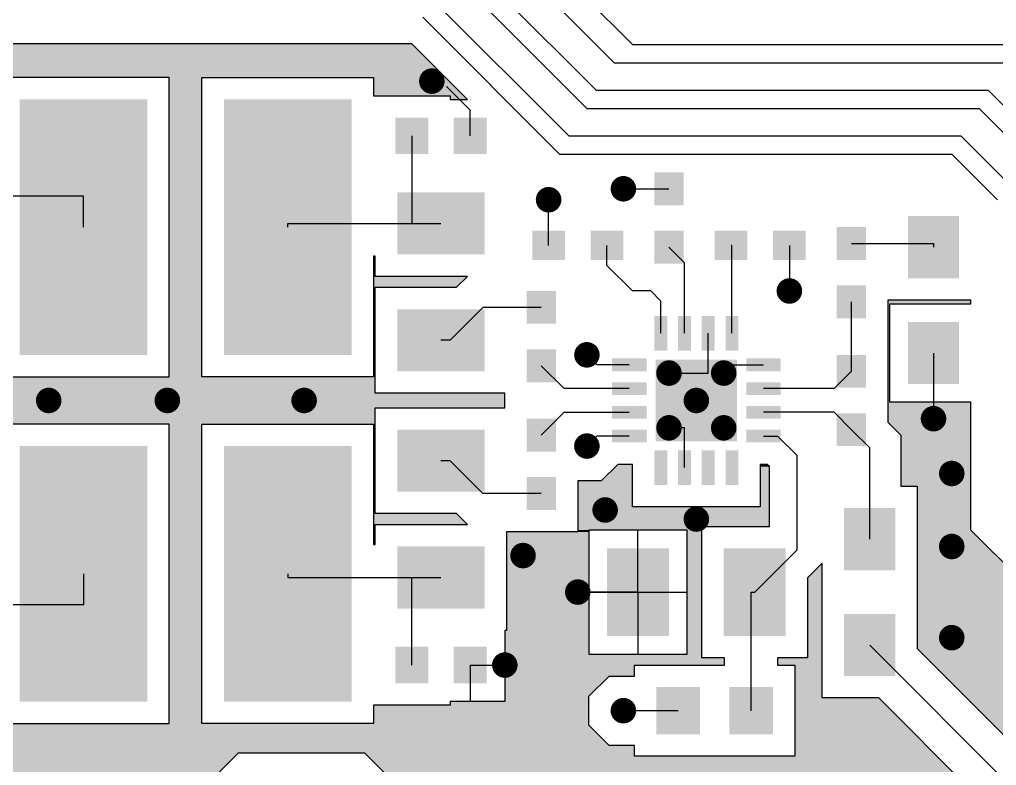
# Model space of a CAD drawing. Extents: x 295 to 953, y 10 to 290.
# Drawn here: x 799.1 to 843.27, y 193.08 to 226.8 of the extents above; entities that cross this region are included whole.
import ezdxf

# ---------------------------------------------------------------- set-up
doc = ezdxf.new("R2010")
doc.units = 0
doc.header["$LTSCALE"] = 5
doc.header["$MEASUREMENT"] = 0
doc.layers.get('0').update_dxf_attribs({"linetype": 'CONTINUOUS', "lineweight": 25})
doc.layers.add('16_COMP_GBR', color=1, linetype='CONTINUOUS')

msp = doc.modelspace()

# ---------------------------------------------------------------- linework, layer by layer
at = {"const_width": 0.577}
for points in [[(817.451, 224.013, 1), (818.029, 224.013, 1)], [(826.114, 219.145, 1), (826.691, 219.145, 1)], [(822.731, 218.65, 1), (823.309, 218.65, 1)], [(833.621, 214.525, 1), (834.199, 214.525, 1)], [(824.464, 211.638, 1), (825.041, 211.638, 1)], [(828.176, 210.813, 1), (828.754, 210.813, 1)], [(830.651, 210.813, 1), (831.229, 210.813, 1)], [(800.126, 209.575, 1), (800.704, 209.575, 1)], [(805.489, 209.575, 1), (806.066, 209.575, 1)], [(811.676, 209.575, 1), (812.254, 209.575, 1)], [(829.414, 209.575, 1), (829.991, 209.575, 1)], [(840.139, 208.75, 1), (840.716, 208.75, 1)], [(828.176, 208.338, 1), (828.754, 208.338, 1)], [(830.651, 208.338, 1), (831.229, 208.338, 1)], [(824.464, 207.513, 1), (825.041, 207.513, 1)], [(840.964, 206.275, 1), (841.541, 206.275, 1)], [(825.289, 204.625, 1), (825.866, 204.625, 1)], [(829.414, 204.213, 1), (829.991, 204.213, 1)], [(840.964, 202.975, 1), (841.541, 202.975, 1)], [(821.576, 202.563, 1), (822.154, 202.563, 1)], [(824.051, 200.913, 1), (824.629, 200.913, 1)], [(840.964, 198.85, 1), (841.541, 198.85, 1)], [(820.751, 197.613, 1), (821.329, 197.613, 1)], [(826.114, 195.55, 1), (826.691, 195.55, 1)]]:
    msp.add_lwpolyline(points, format="xyb", close=True, dxfattribs=at)
for points in [[(804.87, 223.188), (804.87, 211.638), (799.095, 223.188), (799.095, 211.638)], [(814.11, 223.188), (814.11, 211.638), (808.335, 223.188), (808.335, 211.638)], [(817.575, 222.363), (817.575, 220.713), (816.09, 222.363), (816.09, 220.713)], [(820.215, 222.363), (820.215, 220.713), (818.73, 222.363), (818.73, 220.713)], [(829.125, 219.888), (829.125, 218.403), (827.805, 219.888), (827.805, 218.403)], [(820.133, 218.98), (820.133, 216.175), (816.173, 218.98), (816.173, 216.175)], [(841.583, 217.908), (841.583, 215.103), (839.273, 217.908), (839.273, 215.103)], [(837.375, 217.413), (837.375, 215.928), (836.055, 217.413), (836.055, 215.928)], [(823.763, 217.248), (823.763, 215.928), (822.278, 217.248), (822.278, 215.928)], [(826.403, 217.248), (826.403, 215.928), (824.918, 217.248), (824.918, 215.928)], [(829.125, 217.248), (829.125, 215.763), (827.805, 217.248), (827.805, 215.763)], [(832.013, 217.248), (832.013, 215.928), (830.528, 217.248), (830.528, 215.928)], [(834.653, 217.248), (834.653, 215.928), (833.168, 217.248), (833.168, 215.928)], [(837.375, 214.773), (837.375, 213.288), (836.055, 214.773), (836.055, 213.288)], [(823.35, 214.525), (823.35, 213.04), (822.03, 214.525), (822.03, 213.04)], [(820.133, 213.7), (820.133, 210.895), (816.173, 213.7), (816.173, 210.895)], [(828.383, 213.395), (828.383, 211.827), (827.805, 213.395), (827.805, 211.827)], [(829.455, 213.395), (829.455, 211.827), (828.878, 213.395), (828.878, 211.827)], [(830.528, 213.395), (830.528, 211.827), (829.95, 213.395), (829.95, 211.827)], [(831.6, 213.395), (831.6, 211.827), (831.023, 213.395), (831.023, 211.827)], [(841.583, 213.123), (841.583, 210.318), (839.273, 213.123), (839.273, 210.318)], [(823.35, 211.885), (823.35, 210.4), (822.03, 211.885), (822.03, 210.4)], [(837.375, 211.638), (837.375, 210.153), (836.055, 211.638), (836.055, 210.153)], [(827.45, 211.473), (827.45, 210.895), (825.883, 211.473), (825.883, 210.895)], [(831.542, 211.415), (831.542, 207.735), (827.863, 211.415), (827.863, 207.735)], [(833.522, 211.473), (833.522, 210.895), (831.955, 211.473), (831.955, 210.895)], [(827.45, 210.4), (827.45, 209.823), (825.883, 210.4), (825.883, 209.823)], [(833.522, 210.4), (833.522, 209.823), (831.955, 210.4), (831.955, 209.823)], [(827.45, 209.328), (827.45, 208.75), (825.883, 209.328), (825.883, 208.75)], [(833.522, 209.328), (833.522, 208.75), (831.955, 209.328), (831.955, 208.75)], [(837.375, 208.998), (837.375, 207.513), (836.055, 208.998), (836.055, 207.513)], [(823.35, 208.75), (823.35, 207.265), (822.03, 208.75), (822.03, 207.265)], [(820.133, 208.255), (820.133, 205.45), (816.173, 208.255), (816.173, 205.45)], [(827.45, 208.255), (827.45, 207.678), (825.883, 208.255), (825.883, 207.678)], [(833.522, 208.255), (833.522, 207.678), (831.955, 208.255), (831.955, 207.678)], [(804.87, 207.513), (804.87, 195.963), (799.095, 207.513), (799.095, 195.963)], [(814.11, 207.513), (814.11, 195.963), (808.335, 207.513), (808.335, 195.963)], [(828.383, 207.323), (828.383, 205.755), (827.805, 207.323), (827.805, 205.755)], [(829.455, 207.323), (829.455, 205.755), (828.878, 207.323), (828.878, 205.755)], [(830.528, 207.323), (830.528, 205.755), (829.95, 207.323), (829.95, 205.755)], [(831.6, 207.323), (831.6, 205.755), (831.023, 207.323), (831.023, 205.755)], [(823.35, 206.11), (823.35, 204.625), (822.03, 206.11), (822.03, 204.625)], [(838.695, 204.708), (838.695, 201.903), (836.385, 204.708), (836.385, 201.903)], [(820.133, 202.975), (820.133, 200.17), (816.173, 202.975), (816.173, 200.17)], [(828.465, 202.893), (828.465, 198.933), (825.66, 202.893), (825.66, 198.933)], [(833.745, 202.893), (833.745, 198.933), (830.94, 202.893), (830.94, 198.933)], [(838.695, 199.923), (838.695, 197.117), (836.385, 199.923), (836.385, 197.117)], [(817.575, 198.438), (817.575, 196.788), (816.09, 198.438), (816.09, 196.788)], [(820.215, 198.438), (820.215, 196.788), (818.73, 198.438), (818.73, 196.788)], [(829.868, 196.623), (829.868, 194.478), (827.888, 196.623), (827.888, 194.478)], [(833.168, 196.623), (833.168, 194.478), (831.188, 196.623), (831.188, 194.478)]]:
    msp.add_solid(points)
at = {"layer": '16_COMP_GBR', "color": 7}
for p, q in [((826.815, 225.663), (820.215, 232.263)), ((825.99, 224.838), (819.39, 231.438)), ((825.165, 223.6), (818.565, 230.2)), ((824.753, 222.775), (818.153, 229.375)), ((823.928, 221.538), (817.74, 227.725)), ((823.515, 220.713), (817.328, 226.9)), ((816.833, 225.704), (794.558, 225.704)), ((819.349, 223.188), (816.833, 225.704)), ((826.815, 225.663), (844.14, 225.663)), ((825.99, 224.838), (843.728, 224.838)), ((805.86, 224.178), (798.105, 224.178)), ((805.86, 210.648), (805.86, 224.178)), ((807.345, 224.178), (815.1, 224.178)), ((807.345, 210.648), (807.345, 224.178)), ((815.1, 224.178), (815.1, 223.353)), ((818.4, 223.765), (819.473, 222.693)), ((825.165, 223.6), (842.903, 223.6)), ((846.203, 220.3), (842.903, 223.6)), ((815.1, 223.353), (818.565, 223.353)), ((818.565, 223.353), (818.565, 223.188)), ((818.565, 223.188), (819.349, 223.188)), ((819.473, 221.538), (819.473, 222.693)), ((824.753, 222.775), (842.49, 222.775)), ((845.378, 219.888), (842.49, 222.775)), ((816.833, 221.538), (816.833, 217.578)), ((823.928, 221.538), (841.665, 221.538)), ((844.14, 219.063), (841.665, 221.538)), ((823.515, 220.713), (841.253, 220.713)), ((843.315, 218.65), (841.253, 220.713)), ((826.403, 219.145), (828.465, 219.145)), ((801.983, 218.815), (795.878, 218.815)), ((801.983, 217.413), (801.983, 218.815)), ((823.02, 216.588), (823.02, 218.65)), ((811.223, 217.578), (816.833, 217.578)), ((811.223, 217.413), (811.223, 217.578)), ((816.833, 217.578), (818.153, 217.578)), ((825.66, 215.68), (825.66, 216.588)), ((828.465, 216.505), (829.166, 215.804)), ((831.311, 216.588), (831.27, 216.588)), ((831.311, 212.611), (831.311, 216.588)), ((833.91, 216.588), (833.91, 214.525)), ((836.715, 216.67), (840.428, 216.67)), ((840.428, 216.67), (840.428, 216.505)), ((815.1, 216.093), (815.1, 210.648)), ((815.183, 216.093), (815.1, 216.093)), ((815.183, 215.185), (815.183, 216.093)), ((825.66, 215.68), (826.815, 214.525)), ((829.166, 212.611), (829.166, 215.804)), ((819.352, 215.185), (815.183, 215.185)), ((818.857, 214.69), (819.352, 215.185)), ((815.183, 214.69), (818.857, 214.69)), ((815.183, 209.905), (815.183, 214.69)), ((827.64, 214.525), (826.815, 214.525)), ((827.64, 214.525), (828.094, 214.071)), ((828.094, 212.611), (828.094, 214.071)), ((836.715, 210.895), (836.715, 214.03)), ((838.365, 214.113), (838.365, 208.588)), ((842.119, 214.113), (838.365, 214.113)), ((838.448, 213.948), (842.119, 213.948)), ((838.448, 209.493), (838.448, 213.948)), ((842.119, 213.948), (842.119, 214.113)), ((818.565, 212.298), (820.05, 213.783)), ((822.69, 213.783), (820.05, 213.783)), ((830.239, 210.813), (830.239, 212.611)), ((818.565, 212.298), (818.153, 212.298)), ((824.753, 211.638), (825.206, 211.184)), ((840.428, 211.72), (840.428, 208.75)), ((840.428, 211.72), (840.428, 209.493)), ((826.667, 211.184), (825.206, 211.184)), ((830.94, 211.184), (832.739, 211.184)), ((830.94, 210.813), (830.94, 211.184)), ((822.69, 211.143), (823.721, 210.111)), ((828.465, 210.813), (830.239, 210.813)), ((836.715, 210.895), (835.931, 210.111)), ((798.105, 210.648), (805.86, 210.648)), ((815.1, 210.648), (807.345, 210.648)), ((821.04, 209.905), (815.183, 209.905)), ((821.04, 209.245), (821.04, 209.905)), ((826.667, 210.111), (823.721, 210.111)), ((835.931, 210.111), (832.739, 210.111)), ((842.119, 209.493), (838.448, 209.493)), ((842.119, 203.717), (842.119, 209.493)), ((815.183, 209.245), (821.04, 209.245)), ((815.183, 204.46), (815.183, 209.245)), ((822.69, 208.008), (823.721, 209.039)), ((823.721, 209.039), (826.667, 209.039)), ((835.931, 209.039), (832.739, 209.039)), ((836.715, 208.255), (835.931, 209.039)), ((838.365, 208.588), (838.943, 208.011)), ((805.86, 208.503), (798.105, 208.503)), ((805.86, 194.973), (805.86, 208.503)), ((807.345, 208.503), (815.1, 208.503)), ((807.345, 194.973), (807.345, 208.503)), ((815.1, 208.503), (815.1, 203.058)), ((829.166, 208.338), (828.465, 208.338)), ((829.166, 206.539), (829.166, 208.338)), ((836.715, 208.255), (837.54, 207.43)), ((824.753, 207.513), (825.206, 207.966)), ((826.667, 207.966), (825.206, 207.966)), ((832.739, 207.966), (833.374, 207.966)), ((834.24, 207.1), (833.374, 207.966)), ((838.943, 208.011), (838.943, 205.698)), ((837.54, 203.305), (837.54, 207.43)), ((818.565, 206.853), (818.153, 206.853)), ((818.565, 206.853), (820.05, 205.368)), ((834.24, 207.1), (834.24, 202.81)), ((826.145, 206.687), (825.403, 205.945)), ((826.815, 206.687), (826.145, 206.687)), ((826.815, 204.765), (826.815, 206.687)), ((832.59, 206.687), (832.59, 204.765)), ((832.902, 206.687), (832.59, 206.687)), ((833.003, 206.587), (832.902, 206.687)), ((833.003, 203.883), (833.003, 206.587)), ((824.34, 205.945), (824.34, 203.635)), ((825.403, 205.945), (824.34, 205.945)), ((838.943, 205.698), (839.685, 205.698)), ((839.685, 205.698), (839.685, 198.358)), ((822.69, 205.368), (820.05, 205.368)), ((832.59, 204.765), (826.815, 204.765)), ((818.857, 204.46), (815.183, 204.46)), ((819.352, 203.965), (818.857, 204.46)), ((815.183, 203.965), (819.352, 203.965)), ((815.183, 203.058), (815.183, 203.965)), ((824.835, 203.717), (824.835, 198.108)), ((829.29, 203.717), (824.835, 203.717)), ((827.063, 200.913), (827.063, 203.717)), ((829.29, 198.108), (829.29, 203.717)), ((829.95, 203.883), (833.003, 203.883)), ((829.95, 197.943), (829.95, 203.883)), ((848.1, 197.736), (842.119, 203.717)), ((821.123, 203.635), (821.123, 199.18)), ((824.34, 203.635), (821.123, 203.635)), ((815.1, 203.058), (815.183, 203.058)), ((832.343, 200.913), (834.24, 202.81)), ((835.395, 202.214), (834.735, 201.554)), ((835.395, 196.127), (835.395, 202.214)), ((801.983, 201.738), (801.983, 200.335)), ((811.223, 201.738), (811.223, 201.573)), ((811.223, 201.573), (816.833, 201.573)), ((816.833, 201.573), (818.153, 201.573)), ((816.833, 197.613), (816.833, 201.573)), ((834.735, 201.554), (834.735, 197.943)), ((824.34, 200.913), (827.063, 200.913)), ((827.063, 200.913), (824.835, 200.913)), ((827.063, 200.913), (827.063, 198.108)), ((827.063, 200.913), (829.29, 200.913)), ((832.178, 200.913), (832.343, 200.913)), ((832.178, 195.55), (832.178, 200.913)), ((801.983, 200.335), (795.878, 200.335)), ((821.04, 199.18), (821.04, 195.963)), ((821.123, 199.18), (821.04, 199.18)), ((837.54, 198.52), (846.615, 189.445)), ((824.835, 198.108), (829.29, 198.108)), ((830.981, 197.943), (829.95, 197.943)), ((830.981, 197.613), (830.981, 197.943)), ((833.374, 197.943), (833.374, 197.613)), ((834.735, 197.943), (833.374, 197.943)), ((839.685, 198.358), (848.018, 190.026)), ((819.473, 197.613), (821.04, 197.613)), ((819.473, 197.613), (819.473, 195.963)), ((819.473, 197.613), (821.04, 197.613)), ((826.898, 197.613), (830.981, 197.613)), ((826.898, 197.117), (826.898, 197.613)), ((833.374, 197.613), (834.158, 197.613)), ((834.158, 197.613), (834.158, 193.488)), ((824.835, 196.2), (825.754, 197.117)), ((825.754, 197.117), (826.898, 197.117)), ((824.835, 194.902), (824.835, 196.2)), ((815.1, 195.798), (815.1, 194.973)), ((818.565, 195.798), (815.1, 195.798)), ((818.565, 195.963), (818.565, 195.798)), ((821.04, 195.963), (818.565, 195.963)), ((837.949, 196.127), (835.395, 196.127)), ((845.213, 188.864), (837.949, 196.127)), ((828.878, 195.55), (826.403, 195.55)), ((798.105, 194.973), (805.86, 194.973)), ((815.1, 194.973), (807.345, 194.973)), ((825.754, 193.983), (824.835, 194.902)), ((826.898, 193.983), (825.754, 193.983)), ((826.898, 193.488), (826.898, 193.983)), ((807.259, 191.92), (808.992, 193.652)), ((808.992, 193.652), (814.691, 193.652)), ((814.691, 193.652), (816.423, 191.92)), ((834.158, 193.488), (826.898, 193.488))]:
    msp.add_line(p, q, dxfattribs=at)
for points in [[(787.215, 224.737), (787.976, 225.498), (817.799, 224.737), (817.039, 225.498)], [(788.208, 225.498), (788.415, 225.704), (817.039, 225.498), (816.833, 225.704)], [(788.415, 225.704), (788.415, 225.704), (805.86, 225.704), (794.558, 225.704)], [(787.215, 224.178), (787.215, 224.737), (818.359, 224.178), (817.799, 224.737)], [(787.215, 224.177), (787.215, 224.178), (798.105, 224.177), (805.86, 224.178)], [(805.86, 224.177), (805.86, 224.178), (807.345, 224.177), (815.1, 224.178)], [(805.86, 210.648), (805.86, 224.177), (807.345, 210.648), (807.345, 224.177)], [(815.1, 223.353), (815.1, 224.178), (819.184, 223.353), (818.359, 224.178)], [(818.565, 223.188), (818.565, 223.353), (819.349, 223.188), (819.184, 223.353)], [(819.349, 223.188), (819.349, 223.188), (819.349, 223.188), (818.565, 223.188)], [(815.1, 216.092), (815.1, 216.093), (815.183, 216.092), (815.1, 216.093)], [(815.1, 215.185), (815.1, 216.092), (815.183, 215.185), (815.183, 216.092)], [(815.1, 214.69), (815.1, 215.185), (818.857, 214.69), (819.352, 215.185)], [(815.1, 215.185), (815.1, 215.185), (819.352, 215.185), (815.183, 215.185)], [(815.1, 210.648), (815.1, 214.69), (815.183, 210.648), (815.183, 214.69)], [(815.1, 214.69), (815.1, 214.69), (815.183, 214.69), (818.857, 214.69)], [(838.365, 214.112), (838.365, 214.113), (842.119, 214.112), (838.365, 214.113)], [(838.365, 213.948), (838.365, 214.112), (842.119, 213.948), (842.119, 214.112)], [(838.365, 213.947), (838.365, 213.948), (838.448, 213.947), (842.119, 213.948)], [(838.365, 209.493), (838.365, 213.947), (838.448, 209.493), (838.448, 213.947)], [(787.215, 209.905), (787.215, 210.648), (815.183, 209.905), (815.183, 210.648)], [(787.215, 209.245), (787.215, 209.905), (821.04, 209.245), (821.04, 209.905)], [(787.215, 209.905), (787.215, 209.905), (821.04, 209.905), (815.183, 209.905)], [(838.365, 209.492), (838.365, 209.493), (842.119, 209.492), (838.448, 209.493)], [(838.365, 208.588), (838.365, 209.492), (842.119, 208.588), (842.119, 209.492)], [(787.215, 208.503), (787.215, 209.245), (815.183, 208.503), (815.183, 209.245)], [(787.215, 209.245), (787.215, 209.245), (815.183, 209.245), (821.04, 209.245)], [(838.943, 208.011), (838.365, 208.588), (842.119, 208.011), (842.119, 208.588)], [(787.215, 208.502), (787.215, 208.503), (798.105, 208.502), (805.86, 208.503)], [(805.86, 208.502), (805.86, 208.503), (807.345, 208.502), (815.1, 208.503)], [(805.86, 194.973), (805.86, 208.502), (807.345, 194.973), (807.345, 208.502)], [(815.1, 204.46), (815.1, 208.503), (815.183, 204.46), (815.183, 208.503)], [(838.943, 205.698), (838.943, 208.011), (842.119, 205.698), (842.119, 208.011)], [(825.403, 205.945), (826.145, 206.687), (826.815, 205.945), (826.815, 206.687)], [(826.145, 206.687), (826.145, 206.687), (826.815, 206.687), (826.145, 206.687)], [(832.59, 206.687), (832.59, 206.687), (832.902, 206.687), (832.59, 206.687)], [(832.59, 206.587), (832.59, 206.687), (833.003, 206.587), (832.902, 206.687)], [(832.59, 204.765), (832.59, 206.587), (833.003, 204.765), (833.003, 206.587)], [(824.34, 204.765), (824.34, 205.945), (826.815, 204.765), (826.815, 205.945)], [(839.685, 203.717), (839.685, 205.698), (842.119, 203.717), (842.119, 205.698)], [(824.34, 203.883), (824.34, 204.765), (833.003, 203.883), (833.003, 204.765)], [(824.34, 204.765), (824.34, 204.765), (829.29, 204.765), (826.815, 204.765)], [(815.1, 203.965), (815.1, 204.46), (819.352, 203.965), (818.857, 204.46)], [(815.1, 204.46), (815.1, 204.46), (818.857, 204.46), (815.183, 204.46)], [(815.1, 203.058), (815.1, 203.965), (815.183, 203.058), (815.183, 203.965)], [(815.1, 203.965), (815.1, 203.965), (815.183, 203.965), (819.352, 203.965)], [(824.34, 203.882), (824.34, 203.883), (829.95, 203.882), (833.003, 203.883)], [(824.34, 203.717), (824.34, 203.882), (829.95, 203.717), (829.95, 203.882)], [(824.34, 203.717), (824.34, 203.717), (824.835, 203.717), (829.29, 203.717)], [(824.34, 203.635), (824.34, 203.717), (824.835, 203.635), (824.835, 203.717)], [(829.29, 198.108), (829.29, 203.717), (829.95, 198.108), (829.95, 203.717)], [(839.685, 198.358), (839.685, 203.717), (847.478, 198.358), (842.119, 203.717)], [(821.123, 199.18), (821.123, 203.635), (824.835, 199.18), (824.835, 203.635)], [(834.735, 201.554), (835.395, 202.214), (835.395, 201.554), (835.395, 202.214)], [(834.735, 197.943), (834.735, 201.554), (835.395, 197.943), (835.395, 201.554)], [(821.04, 198.108), (821.04, 199.18), (824.835, 198.108), (824.835, 199.18)], [(821.04, 197.943), (821.04, 198.108), (829.95, 197.943), (829.95, 198.108)], [(821.04, 197.942), (821.04, 197.943), (830.981, 197.942), (829.95, 197.943)], [(821.04, 197.613), (821.04, 197.942), (830.981, 197.613), (830.981, 197.942)], [(833.374, 197.613), (833.374, 197.943), (835.395, 197.613), (835.395, 197.943)], [(840.307, 197.736), (839.685, 198.358), (848.1, 197.736), (847.478, 198.358)], [(821.04, 197.612), (821.04, 197.613), (826.898, 197.612), (830.981, 197.613)], [(821.04, 197.117), (821.04, 197.612), (826.898, 197.117), (826.898, 197.612)], [(834.158, 196.127), (834.158, 197.613), (835.395, 196.127), (835.395, 197.613)], [(841.324, 196.72), (840.307, 197.736), (850.017, 196.72), (849.001, 197.736)], [(840.307, 197.736), (840.307, 197.736), (849.001, 197.736), (848.1, 197.736)], [(821.04, 197.117), (821.04, 197.117), (825.754, 197.117), (826.898, 197.117)], [(821.04, 196.2), (821.04, 197.117), (824.835, 196.2), (825.754, 197.117)], [(842.447, 195.596), (841.324, 196.72), (848.892, 195.596), (850.017, 196.72)], [(821.04, 195.963), (821.04, 196.2), (824.835, 195.963), (824.835, 196.2)], [(815.1, 194.973), (815.1, 195.798), (824.835, 194.973), (824.835, 195.798)], [(818.565, 195.798), (818.565, 195.963), (824.835, 195.798), (824.835, 195.963)], [(834.158, 196.127), (834.158, 196.127), (837.949, 196.127), (835.395, 196.127)], [(834.158, 193.488), (834.158, 196.127), (840.589, 193.488), (837.949, 196.127)], [(844.157, 193.887), (842.447, 195.596), (848.892, 193.887), (848.892, 195.596)], [(791.264, 194.902), (791.193, 194.973), (824.835, 194.902), (824.835, 194.973)], [(792.183, 193.983), (791.264, 194.902), (825.754, 193.983), (824.835, 194.902)], [(792.183, 193.982), (792.183, 193.983), (826.898, 193.982), (825.754, 193.983)], [(792.513, 193.652), (792.183, 193.982), (826.898, 193.652), (826.898, 193.982)], [(792.513, 193.652), (792.513, 193.652), (808.992, 193.652), (814.691, 193.652)], [(793.503, 192.663), (792.513, 193.652), (808.002, 192.663), (808.992, 193.652)], [(814.856, 193.488), (814.691, 193.652), (826.898, 193.488), (826.898, 193.652)], [(816.423, 191.92), (814.856, 193.488), (842.157, 191.92), (840.589, 193.488)]]:
    msp.add_solid(points, dxfattribs=at)

doc.saveas('drawing.dxf')
